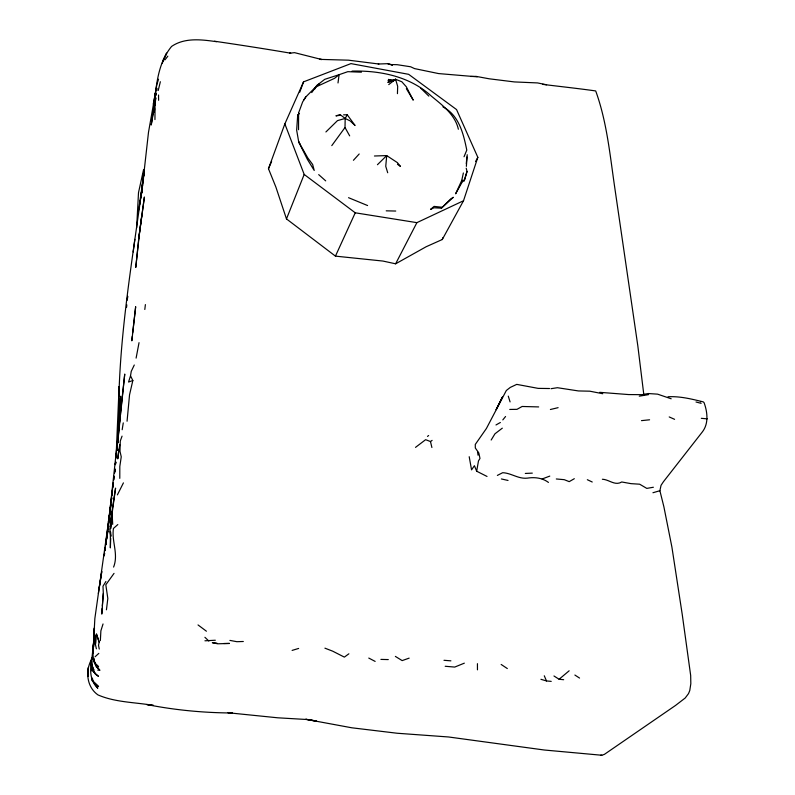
<?xml version="1.0" encoding="UTF-8"?>
<svg xmlns="http://www.w3.org/2000/svg" width="795" height="795" viewBox="0 0 795 795"><rect width="100%" height="100%" fill="white"/><g stroke="black" fill="none" stroke-linecap="round" stroke-linejoin="round"><path stroke-width="1.19" d="M119.787 478.352L119.816 466.466L121.247 456.817L119.985 451.262L120.284 441.046L122.052 436.127M110.714 538.404L110.356 547.874L110.366 531.308L110.714 536.317L109.799 529.569L110.893 523.667L110.545 528.675L111.747 512.974L115.563 488.11L110.276 526.827L111.747 512.974L111.191 520.218M112.691 524.382L112.045 511.722M118.843 402.151L118.654 412.963C118.843 332.34 133.828 252.661 144.074 172.912L138.4 211.281M118.952 396.149L119.121 386.539L116.05 457.572M349.681 135.875L345.01 127.518L345.179 118.445L347.276 114.818L355.067 125.481L350.655 121.387M136.641 227.897L138.499 192.668L143.537 169.782M91.435 662.801L91.365 665.425L93.83 670.046L92.27 669.629L91.435 662.801L94.267 636.447M298.532 129.724L298.602 112.91L302.647 101.929L305.777 96.95M397.44 93.661L397.679 86.297L395.552 79.262L387.801 82.352L395.095 80.206L395.552 79.262L401.833 81.766L406.305 86.784L413.241 100.15L406.354 88.642M95.619 643.413L95.907 634.867L95.47 644.735L96.384 648.79M93.661 646.862L94.198 633.883M155.035 104.284L154.955 119.558M95.589 664.381L93.601 658.985L94.396 662.533L98.59 666.776L95.152 663.686L93.303 658.916L92.965 653.719L94.853 618.54L110.187 509.943M141.619 193.632L148.496 132.288L155.442 92.955L153.276 104.036M93.432 646.564L94.446 627.921L92.965 653.719M94.217 632.591L93.701 642.897L94.217 637.958M297.698 115.265L298.98 113.546L297.698 115.265L296.644 130.102L298.731 141.997L307.407 159.407L314.224 170.458L312.654 164.495L307.834 157.976L298.731 141.997M93.154 651.204L94.446 627.921M91.803 661.49L92.031 671.04L91.177 663.129L91.624 657.704C91.216 664.521 91.604 672.759 98.491 676.346L96.205 674.081M116.756 450.209L119.538 419.343M102.177 608.314L101.78 614.088L103.31 593.468L102.982 586.223L105.894 581.483M102.336 605.999L103.31 593.468M117.63 443.133L118.058 437.19M118.226 434.815L119.071 422.92L117.392 443.312L119.21 424.093M466.367 166.354L467.222 154.727M110.545 528.675L110.912 523.845M116.159 457.503L116.458 453.856L116.159 457.503L116.438 455.038M117.074 450.238L117.263 447.873M116.776 450.407L117.292 444.494M106.51 539.596L106.947 534.737L106.401 539.676M117.62 443.312L120.423 412.406M100.359 640.631L100.885 630.823L103.042 623.956M127.319 299.795L127.647 296.287M114.55 472.946L114.907 469.249M115.623 461.835L115.384 464.3L115.712 461.965M115.971 458.129L116.448 453.19M116.686 450.715L117.272 444.544M132.258 336.355L131.831 340.826L135.667 306.701L132.686 332.936M126.584 307.277L126.812 304.853M127.289 300.003L127.637 296.366M466.267 163.73L466.913 157.022M117.73 442.805L118.097 439.158M118.336 436.723L118.823 431.854M119.061 429.419L120.403 416.043M142.424 184.47L141.44 193.404L143.895 169.971M114.559 473.035L114.927 469.447M115.424 464.668L115.673 462.283L115.424 464.489M138.698 238.828L135.776 267.418L139.632 231.782L144.402 197.001L138.698 238.828L141.778 215.405M120.532 414.811L124.745 374.048L108.736 521.391M154.28 112.334L154.657 108.696M155.035 105.059L155.79 97.785L154.369 106.212M114.927 469.149L114.679 471.485L114.937 469.1M105.874 544.605L106.132 542.14M116.219 457.204L116.477 454.829M118.813 449.264L117.759 458.864L119.707 444.743M111.956 495.484L112.483 490.674M112.065 494.291L112.473 490.684M107.315 533.445L108.458 523.816M113.695 479.852L114.112 476.265M127.061 421.221L129.545 394.807L132.835 380.507L130.519 375.826L131.245 371.364L134.285 365.004M144.809 309.484L145.386 304.594M105.646 544.843L113.297 482.505M110.346 508.949L110.942 504.04L107.961 528.615L110.048 511.414M107.643 531.12L110.893 504.1M111.24 501.585L111.688 497.899M104.294 555.616L104.582 553.26L104.304 555.705M106.441 609.805L107.822 598.456L105.815 584.782L114.033 573.374M113.625 480.011L114.063 476.384M107.464 533.614L107.762 531.159M107.355 534.409L107.782 530.981M144.044 175.049L144.362 172.614M338.004 82.958L339.087 74.69L347.822 71.669L361.417 72.186M133.192 251.955L134.862 239.355M108.398 521.729L108.925 517.774M91.872 658.946C89.726 669.132 89.626 680.6 97.775 688.251L93.035 681.206L98.58 686.622L93.204 681.623L92.359 678.125M105.397 547.159L104.9 550.875L105.367 547.417M105.735 544.694L106.073 542.24M105.695 545.092L106.182 541.604M106.5 539.268L106.987 535.78M113.596 567.083C118.733 554.095 111.449 541.266 113.437 528.456L117.819 524.551M141.44 193.404L142.663 184.838M143.189 181.161L143.537 178.716M106.401 539.904L106.878 536.595M107.196 534.379L107.673 531.07M140.268 200.797L139.721 204.345L140.288 200.698M140.636 198.442L141.719 191.357M153.037 113.168L151.199 125.014C156.575 98.838 153.664 68.181 171.581 46.438C184.679 37.405 201.632 39.561 216.518 41.698M153.405 110.803L153.783 108.428M154.329 104.88L154.697 102.515M155.065 100.14L155.442 97.775M155.81 95.41L156.178 93.035L155.78 95.311M117.998 430.771L117.62 433.156L120.621 396.238L118.604 419.412L118.862 423.725M118.366 428.386L118.922 424.798M140.675 198.263L141.053 195.838M98.341 593.458L101.79 571.476L98.987 589.105M122.172 429.747L123.265 422.89M160.361 81.736L158.205 90.55M136.104 358.118L139.036 342.655M154.2 104.393L154.598 102.118M154.995 99.852L155.383 97.576M154.697 96.732L156.903 84.349L158.563 79.202M154.23 104.324L154.677 101.909M96.771 634.837L99.146 642.161L98.52 645.302L99.266 649.048M156.635 90.71L157.092 88.394M144.392 169.623L143.656 173.091L144.183 170.925M91.823 658.856C85.095 670.523 86.436 686.791 97.944 694.9C115.295 702.462 134.951 702.204 153.445 705.413L146.737 704.519C174.98 710.124 203.709 712.847 232.508 712.976L227.956 712.737L277.813 717.806L310.527 719.723L316.668 721.304L305.747 719.266L351.807 727.793L397.212 733.248L448.559 736.975L544.337 750.013L601.785 755.25L604.399 754.366L675.511 705.463L685.191 698.02L688.53 693.588L689.772 690.537L690.825 683.7L690.676 675.511L682.239 614.446L671.904 547.079L663.895 506.822L659.89 490.724L661.043 485.318L663.408 481.76L702.124 432.212C708.882 423.815 707.52 412.227 704.092 402.707L703.307 401.902C691.63 399.02 680.242 396.149 668.038 396.745M463.376 172.972L461.726 180.495L455.615 193.831L462.372 181.677L464.25 180.763L467.043 171.561L466.208 168.182M466.993 171.462L464.25 180.763M162.25 63.153L166.642 53.106L162.746 61.056M487.027 476.453L476.672 471.216L478.481 460.911L479.981 458.447L478.828 453.001L475.311 447.983L475.281 444.445L486.421 428.465L506.326 390.504L510.281 387.413L516.74 384.382L538.165 388.377L549.504 388.517M130.519 375.826L128.552 382.047L132.835 380.507M463.515 200.747L477.835 157.331L456.549 109.571L408.66 74.332L350.943 63.61L303.551 81.855L284.858 123.891L268.472 168.719L275.905 187.123L286.478 218.913L335.44 256.129L382.942 261.058L395.622 263.811L426.19 246.718L442.268 239.524L463.515 200.747L416.888 222.65L355.246 212.802L304.187 174.443L284.858 123.891M442.268 239.524L442.904 237.635M299.775 92.131L303.551 81.855M286.478 218.913L304.187 174.443M464.032 156.754L466.784 150.116C463.445 133.729 459.083 115.255 442.914 106.848M271.612 161.524L268.472 168.719M335.44 256.129L355.246 212.802M123.424 482.873L117.402 494.868M395.622 263.811L416.888 222.65M475.539 161.574L477.835 157.331M314.83 88.98L316.827 85.453L324.757 79.331L339.087 74.69L334.576 78.317L315.605 87.092L305.837 96.901L303.76 99.961M491.171 440.023L494.967 433.792L502.311 428.167M331.783 145.624L345.01 127.518M311.729 92.568L316.827 85.453M164.923 59.883L167.834 56.187M502.808 419.899L505.56 416.51M353.427 160.292L359.191 153.982M442.308 207.276L450.715 198.919L453.339 197.289L441.384 208.161L434.01 207.793L430.532 209.403L434.07 206.402L442.308 207.276L441.384 208.161M377.446 164.714L386.698 155.591L397.391 162.627L400.471 166.413L397.46 164.257M95.092 656.759L98.809 653.381M325.91 131.96L337.487 120.621L345.179 118.445L349.899 120.79M415.507 447.376L425.623 439.685L430.483 441.543L431.894 447.515M553.956 675.979L559.094 679.258L569.141 670.801M388.735 84.608L395.552 79.262M427.481 436.415L428.644 435.521M348.876 653.798L344.364 657.117L332.658 651.155L324.916 648.163M430.483 441.543L432.112 440.37M574.318 478.699L569.22 481.641L564.251 479.673L556.301 478.968M495.981 424.967L500.363 422.493M497.362 475.41L502.688 472.697C511.334 473.065 518.41 479.156 527.314 478.143C534.697 476.98 542.309 477.845 548.441 482.406M659.89 490.724L652.943 492.731M317.762 84.648L319.67 83.863M464.34 663.159L454.73 667.075L445.19 666.27M542.12 478.978L549.772 476.106M700.405 401.783L701.19 401.505M409.157 658.131L402.151 660.605L395.363 656.402M292.113 650.409L298.642 648.442M550.398 409.505L558.11 407.666M653.381 487.246L646.792 488.398L639.667 484.205L631.021 483.648L621.74 481.979C614.903 486.142 609.129 479.465 602.362 479.246M639.26 396.168L648.581 394.628M550.995 388.695L557.424 387.712L578.432 390.941L589.83 391.19L602.759 393.734M340.29 115.275L335.907 115.871L340.101 114.599L345.179 118.445M204.931 640.8L215.326 640.233M464.469 180.187L461.726 180.495L462.372 181.677M641.476 420.644L649.585 419.79M378.211 64.017L387.652 63.679L392.362 64.991L387.652 63.679M374.435 155.999L386.698 155.591L385.754 166.324L387.702 172.754M395.095 80.206L388.049 80.534L390.285 80.683M525.306 473.442L532.302 473.134M386.221 210.834L395.741 211.043M243.32 641.495L236.84 641.694L229.884 640.392M470.63 76.479L476.046 76.37L489.114 78.785L514.395 81.925L537.549 82.928L546.553 84.767M352.076 71.113C380.268 70.358 410.25 76.509 431.486 96.235C442.388 105.218 455.137 114.679 458.367 129.247M538.672 406.921L522.126 406.474L516.979 409.346L509.754 409.435M223.783 643.503L229.477 643.443L217.721 643.801L212.335 642.688L216.926 643.175M343.589 114.838L347.276 114.818M599.728 392.333L628.636 394.568L642.042 394.668L648.203 393.535L657.574 394.151L671.179 398.772M390.752 64.544L397.162 64.693L410.618 66.77L414.543 68.599L438.592 73.577L477.179 76.827M380.914 659.403L388.288 659.582M97.725 670.115L99.782 670.195L96.036 665.495M443.988 660.297L450.904 660.844M701.319 418.329L707.222 418.846M540.948 679.318L546.493 680.937L551.223 681.375M559.094 679.258L563.675 679.705M378.867 64.017L348.468 60.172L319.51 59.367L321.776 59.536L294.528 52.649L289.529 53.225L290.702 53.205C265.282 48.883 240.02 44.957 214.511 41.221M542.548 84.34C560.326 86.566 578.114 88.454 595.694 90.938C606.833 121.575 609.954 154.757 614.644 186.875L637.829 345.895L643.89 395.284M600.891 755.091L601.785 755.25M393.724 80.583L388.397 79.421L391.766 80.673M501.397 478.958L508.035 480.448M696.023 401.992L701.15 403.333M348.538 197.687L367.588 205.547M669.211 416.938L674.597 419.333M587.326 479.703L592.235 482.009M368.761 658.061L375.151 661.41M574.874 675.034L579.545 678.065M501.168 664.461L507.319 668.555M198.025 624.94L206.412 631.21M318.686 174.612L325.702 180.872M204.911 637.292L208.827 641.028M99.782 670.195L96.314 666.856L94.396 662.533L93.989 658.26M420.734 88.195L428.833 96.115M94.675 672.57L93.154 671.059L91.177 663.129L92.836 668.873M92.27 669.629L95.211 673.733L93.78 670.821M299.397 142.663L299.079 142.007L299.824 144.034M544.277 675.78L546.493 680.937M476.672 471.216L474.416 465.691L471.564 469.885L469.199 456.708M99.146 642.161L96.434 633.794M92.806 666.945L93.83 670.046M508.273 396.129L510.082 401.912M298.602 112.91L298.841 113.933M477.596 451.928L478.043 455.207M92.111 678.92L92.319 681.007L92.24 678.821M110.614 531.954L110.714 536.317M158.543 94.993L158.612 100.299M477.437 663.666L477.457 669.847M88.156 670.821L87.987 676.277L88.374 667.442L88.156 670.821M113.278 483.449L112.88 487.067L113.278 483.449M111.638 497.958L111.201 501.635L111.638 497.958M501.734 398.345L496.12 409.703L502.539 396.953L501.734 398.345"/></g></svg>
